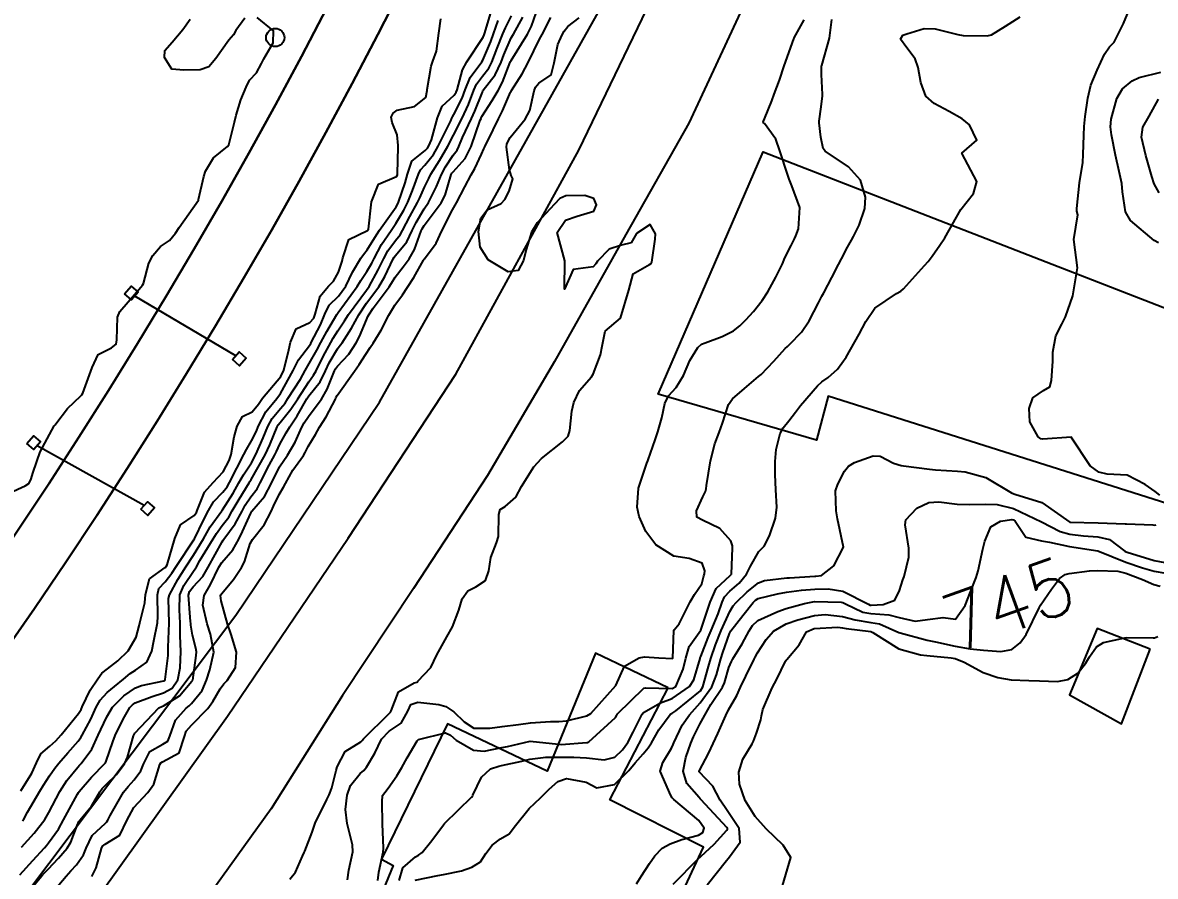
# Model space of a CAD drawing. Header units: metres. Extents: x 318500 to 325275, y 7408834 to 7428799.
# Drawn here: x 323822.7 to 323902.9, y 7420107.8 to 7420168.2 of the extents above; entities that cross this region are included whole.
import ezdxf
from ezdxf.enums import TextEntityAlignment as Align

# ---------------------------------------------------------------- set-up
doc = ezdxf.new("R2010")
doc.units = ezdxf.units.M
doc.header["$MEASUREMENT"] = 0
for name, color, linetype in [('Cotas', 45, 'Continuous'), ('Curvas de Nivel 1m', 11, 'Continuous'), ('Curvas de Nivel 5m', 15, 'Continuous'), ('Divisas', 45, 'Continuous'), ('Edificações', 30, 'Continuous'), ('Linha Férrea', 20, 'Continuous'), ('Postes', 20, 'Continuous'), ('Pórticos', 45, 'Continuous'), ('Vias Primárias', 230, 'Continuous')]:
    doc.layers.add(name, color=color, linetype=linetype)
doc.styles.add('Style-STANDARD', font='STANDARD.shx')

msp = doc.modelspace()

# ---------------------------------------------------------------- linework, layer by layer
at = {"layer": 'Curvas de Nivel 1m', "flags": 128}
for points, elevation in [([(323822.511, 7420107.944), (323823.436, 7420108.967), (323824.249, 7420109.864), (323824.387, 7420110.018), (323824.545, 7420110.209), (323825.237, 7420111.173), (323825.605, 7420111.844), (323826.588, 7420113.661), (323826.655, 7420113.763), (323826.702, 7420113.829), (323827.574, 7420114.852), (323828.537, 7420115.811), (323828.57, 7420115.862), (323828.623, 7420115.995), (323829.089, 7420117.357), (323829.26, 7420117.801), (323829.822, 7420118.953), (323830.3, 7420119.786), (323830.477, 7420119.979), (323830.675, 7420120.107), (323831.872, 7420120.572), (323832.686, 7420120.826), (323833.285, 7420121.157), (323833.687, 7420121.745), (323833.872, 7420122.583), (323833.916, 7420123.742), (323833.864, 7420124.865), (323833.853, 7420125.743), (323833.815, 7420126.694), (323833.848, 7420127.744), (323834.115, 7420128.415), (323834.805, 7420129.424), (323834.936, 7420129.6), (323835.011, 7420129.727), (323835.266, 7420130.174), (323836.196, 7420131.71), (323836.438, 7420132.104), (323836.844, 7420132.651), (323837.297, 7420133.252), (323837.556, 7420133.693), (323838.036, 7420134.525), (323838.742, 7420135.681), (323838.797, 7420135.775), (323838.892, 7420135.928), (323839.874, 7420137.666), (323840.208, 7420138.373), (323840.731, 7420139.653), (323840.804, 7420139.79), (323840.945, 7420139.958), (323841.708, 7420140.889), (323842.183, 7420141.632), (323842.982, 7420142.836), (323843.306, 7420143.298), (323843.481, 7420143.615), (323843.987, 7420144.628), (323844.521, 7420145.605), (323844.703, 7420145.926), (323845.033, 7420146.439), (323845.496, 7420147.14), (323845.789, 7420147.589), (323847.068, 7420149.322), (323847.239, 7420149.567), (323847.892, 7420150.754), (323848.281, 7420151.552), (323848.569, 7420152.087), (323849.119, 7420152.822), (323849.431, 7420153.231), (323849.597, 7420153.535), (323850.134, 7420154.536), (323850.671, 7420155.525), (323850.826, 7420155.852), (323851.166, 7420156.598), (323851.465, 7420157.226), (323851.617, 7420157.513), (323852.214, 7420158.485), (323852.816, 7420159.496), (323853.218, 7420160.27), (323853.823, 7420161.481), (323854.277, 7420162.442), (323854.66, 7420163.469), (323854.842, 7420163.89), (323855.275, 7420164.463), (323855.716, 7420165.023), (323855.928, 7420165.454), (323856.318, 7420166.432), (323856.718, 7420167.446), (323856.889, 7420167.872), (323857.329, 7420168.734)], 734), ([(323822.696, 7420111.76), (323822.787, 7420111.887), (323823.06, 7420112.367), (323823.929, 7420113.87), (323824.179, 7420114.283), (323824.606, 7420114.945), (323824.985, 7420115.484), (323825.281, 7420115.85), (323825.905, 7420116.567), (323826.644, 7420117.411), (323826.821, 7420117.654), (323826.922, 7420117.827), (323827.527, 7420118.956), (323827.919, 7420119.818), (323828.188, 7420120.305), (323828.685, 7420120.834), (323829.214, 7420121.28), (323829.856, 7420121.793), (323830.313, 7420122.179), (323830.71, 7420122.434), (323831.509, 7420122.982), (323831.86, 7420123.769), (323831.998, 7420124.506), (323832.25, 7420125.765), (323832.289, 7420126.232), (323832.248, 7420127.765), (323832.346, 7420128.205), (323832.794, 7420128.685), (323833.27, 7420129.286), (323833.568, 7420129.749), (323834.829, 7420131.648), (323834.877, 7420131.729), (323835.523, 7420133.047), (323835.861, 7420133.715), (323836.232, 7420134.347), (323836.88, 7420135.012), (323837.19, 7420135.392), (323837.351, 7420135.695), (323837.865, 7420136.726), (323838.377, 7420137.685), (323838.559, 7420138.04), (323838.925, 7420138.653), (323839.266, 7420139.344), (323839.392, 7420139.673), (323839.921, 7420140.7), (323840.698, 7420141.654), (323840.973, 7420141.992), (323841.87, 7420143.637), (323842.242, 7420144.391), (323843.017, 7420145.407), (323843.104, 7420145.534), (323843.148, 7420145.619), (323843.797, 7420146.854), (323844.111, 7420147.609), (323844.405, 7420148.258), (323845.063, 7420148.883), (323845.604, 7420149.592), (323846.073, 7420150.598), (323846.66, 7420151.577), (323846.849, 7420151.829), (323847.109, 7420152.164), (323847.647, 7420153.037), (323847.979, 7420153.557), (323849.147, 7420155.211), (323849.275, 7420155.412), (323849.33, 7420155.538), (323849.791, 7420156.913), (323849.95, 7420157.532), (323850.277, 7420158.446), (323851.205, 7420159.191), (323851.369, 7420159.356), (323851.463, 7420159.516), (323851.658, 7420159.957), (323852.076, 7420161.507), (323852.406, 7420162.339), (323853.254, 7420163.115), (323853.413, 7420163.332), (323853.465, 7420163.487), (323853.864, 7420164.898), (323854.162, 7420165.477), (323855.308, 7420167.215), (323855.389, 7420167.38), (323855.417, 7420167.459), (323855.855, 7420168.932)], 732), ([(323824.494, 7420106.306), (323825.799, 7420107.841), (323826.133, 7420108.219), (323826.522, 7420108.658), (323827.011, 7420109.347), (323827.202, 7420109.823), (323827.64, 7420110.733), (323828.567, 7420111.599), (323828.68, 7420111.697), (323828.746, 7420111.807), (323828.917, 7420112.148), (323829.86, 7420113.791), (323830.18, 7420114.202), (323830.603, 7420114.664), (323831.085, 7420115.301), (323831.271, 7420115.77), (323831.722, 7420116.675), (323832.642, 7420117.196), (323832.992, 7420117.399), (323833.131, 7420117.745), (323833.525, 7420118.878), (323834.293, 7420119.734), (323834.507, 7420119.898), (323834.675, 7420120.058), (323835.42, 7420120.988), (323835.735, 7420121.714), (323835.964, 7420122.459), (323836.242, 7420123.707), (323836.003, 7420124.972), (323835.768, 7420125.715), (323835.465, 7420127.024), (323835.565, 7420127.718), (323836.016, 7420128.487), (323836.598, 7420129.703), (323836.814, 7420130.053), (323837.585, 7420130.93), (323838.014, 7420131.688), (323838.281, 7420132.243), (323838.858, 7420133.537), (323838.904, 7420133.634), (323838.944, 7420133.679), (323839.832, 7420134.71), (323840.33, 7420135.658), (323840.902, 7420136.805), (323841.454, 7420137.642), (323842.002, 7420138.556), (323842.487, 7420139.627), (323842.644, 7420139.925), (323842.951, 7420140.384), (323843.483, 7420141.094), (323843.86, 7420141.611), (323844.28, 7420142.304), (323844.796, 7420143.602), (323844.856, 7420143.738), (323844.995, 7420143.928), (323845.816, 7420144.78), (323846.335, 7420145.58), (323846.561, 7420146.043), (323847.045, 7420147.208), (323847.16, 7420147.457), (323847.223, 7420147.567), (323847.529, 7420148.037), (323848.661, 7420149.546), (323848.818, 7420149.8), (323849.08, 7420150.238), (323849.653, 7420150.973), (323850.076, 7420151.53), (323850.455, 7420152.182), (323850.93, 7420153.522), (323850.989, 7420153.663), (323851.134, 7420153.881), (323852.345, 7420155.502), (323852.619, 7420156.037), (323853.05, 7420157.492), (323853.091, 7420157.581), (323853.183, 7420157.696), (323854.043, 7420158.632), (323854.465, 7420159.471), (323855.111, 7420161.344), (323855.164, 7420161.461), (323855.183, 7420161.508), (323855.232, 7420161.601), (323855.962, 7420162.74), (323856.388, 7420163.449), (323856.69, 7420164.025), (323857.234, 7420165.441), (323857.248, 7420165.483), (323857.291, 7420165.567), (323858.447, 7420167.423), (323858.738, 7420168), (323859.226, 7420169.412)], 736), ([(323849.369, 7420107.531), (323849.625, 7420108.427), (323850.536, 7420109.226), (323850.731, 7420109.324), (323851, 7420109.513), (323851.684, 7420110.373), (323852.498, 7420111.491), (323852.571, 7420111.573), (323854.525, 7420113.461), (323854.555, 7420113.496), (323854.592, 7420113.583), (323855.204, 7420114.862), (323855.828, 7420115.448), (323856.425, 7420115.64), (323856.624, 7420115.681), (323858.055, 7420115.992), (323858.631, 7420116.12), (323859.756, 7420116.27), (323860.633, 7420116.27), (323861.738, 7420116.265), (323862.633, 7420116.224), (323863.884, 7420116.088), (323864.634, 7420116.275), (323865.177, 7420116.787), (323865.557, 7420117.316), (323865.932, 7420118.04), (323866.573, 7420119.302), (323866.681, 7420119.429), (323867.872, 7420120.105), (323868.691, 7420120.424), (323869.92, 7420121.262), (323870.225, 7420121.739), (323870.674, 7420123.251), (323870.69, 7420123.291), (323870.732, 7420123.387), (323871.257, 7420124.738), (323871.457, 7420125.24), (323871.949, 7420126.409), (323872.237, 7420127.228), (323872.404, 7420127.607), (323872.792, 7420128.011), (323873.443, 7420128.571), (323873.963, 7420129.208), (323874.242, 7420129.782), (323874.834, 7420130.825), (323875.027, 7420131.007), (323875.223, 7420131.194), (323875.593, 7420131.935), (323876.022, 7420133.183), (323876.106, 7420133.947), (323876.03, 7420135.183), (323875.99, 7420136.272), (323875.997, 7420137.184), (323876.064, 7420138.042), (323876.35, 7420139.179), (323876.553, 7420139.569), (323876.953, 7420140.067), (323877.443, 7420140.682), (323877.787, 7420141.158), (323878.984, 7420142.548), (323879.3, 7420142.823), (323879.735, 7420143.133), (323880.412, 7420143.719), (323881.014, 7420144.568), (323881.323, 7420145.115), (323881.937, 7420146.206), (323882.405, 7420147.1), (323883.059, 7420148.033), (323884.574, 7420149.067), (323884.889, 7420149.247), (323885.075, 7420149.408), (323886.577, 7420151.048), (323886.817, 7420151.331), (323887.11, 7420151.717), (323887.655, 7420152.499), (323888, 7420153.027), (323889.15, 7420155.01), (323890.029, 7420156.144), (323890.267, 7420156.999), (323889.21, 7420159.01), (323890.28, 7420159.938), (323889.742, 7420161.005), (323889.237, 7420161.444), (323888.316, 7420161.952), (323887.252, 7420162.513), (323886.666, 7420163.049), (323886.311, 7420164.018), (323886.108, 7420165.058), (323885.907, 7420165.672), (323885.304, 7420166.456), (323884.867, 7420167.074), (323885.037, 7420167.35), (323885.316, 7420167.462), (323886.548, 7420167.825), (323887.322, 7420167.816), (323888.92, 7420167.412), (323889.315, 7420167.343), (323890.999, 7420167.309), (323891.316, 7420167.384), (323892.297, 7420168.004), (323893.335, 7420168.642)], 741), ([(323903.221, 7420134.817), (323902.894, 7420135.057), (323902.18, 7420135.552), (323900.911, 7420136.225), (323899.495, 7420136.288), (323898.913, 7420136.441), (323898.289, 7420136.886), (323896.94, 7420138.9), (323894.938, 7420138.773), (323894.81, 7420138.803), (323894.617, 7420138.935), (323894.016, 7420140.004), (323893.968, 7420140.945), (323894.232, 7420141.691), (323894.989, 7420142.22), (323895.443, 7420142.473), (323895.551, 7420142.924), (323895.647, 7420144.29), (323895.661, 7420144.924), (323895.876, 7420146.083), (323896.292, 7420146.918), (323896.54, 7420147.433), (323897.08, 7420148.91), (323897.402, 7420150.905), (323897.13, 7420152.91), (323897.415, 7420154.647), (323897.361, 7420154.907), (323897.343, 7420155.088), (323897.549, 7420156.904), (323897.767, 7420158.336), (323897.804, 7420158.901), (323897.854, 7420160.277), (323897.881, 7420160.9), (323897.951, 7420161.604), (323898.129, 7420162.897), (323898.349, 7420163.818), (323898.794, 7420164.887), (323899.307, 7420166.001), (323899.67, 7420166.52), (323899.997, 7420166.87), (323900.659, 7420168.186), (323900.942, 7420168.856)], 742), ([(323822.59, 7420113.89), (323823.356, 7420115.132), (323823.694, 7420115.874), (323823.989, 7420116.51), (323824.638, 7420117.058), (323825.069, 7420117.428), (323825.427, 7420117.848), (323826.665, 7420119.369), (323826.846, 7420119.651), (323826.923, 7420119.827), (323827.5, 7420121.009), (323828.036, 7420121.817), (323828.316, 7420122.204), (323828.711, 7420122.52), (323829.44, 7420123.078), (323830.178, 7420123.788), (323830.74, 7420124.762), (323830.957, 7420125.569), (323831.01, 7420125.777), (323831.365, 7420127.181), (323831.403, 7420127.774), (323831.681, 7420128.887), (323832.809, 7420129.693), (323832.845, 7420129.724), (323832.863, 7420129.759), (323832.938, 7420129.885), (323833.475, 7420131.75), (323833.876, 7420132.713), (323834.855, 7420133.38), (323835.013, 7420133.572), (323835.075, 7420133.727), (323835.579, 7420135.021), (323836.208, 7420135.71), (323836.898, 7420136.45), (323837.343, 7420137.258), (323837.475, 7420137.694), (323837.675, 7420138.947), (323837.891, 7420139.69), (323838.268, 7420140.369), (323838.955, 7420140.703), (323839.398, 7420141.239), (323839.697, 7420141.669), (323840.986, 7420143.201), (323841.193, 7420143.647), (323841.552, 7420145.101), (323841.685, 7420145.64), (323842.087, 7420146.582), (323843.041, 7420147.026), (323843.327, 7420147.336), (323843.415, 7420147.616), (323843.78, 7420148.895), (323844.354, 7420149.607), (323844.726, 7420149.953), (323845.085, 7420150.58), (323845.339, 7420151.354), (323845.379, 7420151.596), (323845.804, 7420152.905), (323847.129, 7420153.528), (323847.149, 7420153.55), (323847.163, 7420153.569), (323847.201, 7420153.64), (323847.419, 7420155.566), (323847.909, 7420156.819), (323849.177, 7420157.361), (323849.245, 7420157.473), (323849.256, 7420157.539), (323849.301, 7420159.447), (323849.304, 7420159.539), (323849.218, 7420160.303), (323848.862, 7420161.181), (323848.807, 7420161.546), (323848.934, 7420161.845), (323849.238, 7420162.055), (323850.465, 7420162.305), (323851.252, 7420162.954), (323851.343, 7420163.434), (323851.359, 7420163.519), (323851.625, 7420165.174), (323851.755, 7420165.513), (323852.021, 7420166.233), (323852.169, 7420167.507), (323852.325, 7420168.505)], 731), ([(323822.635, 7420109.889), (323823.53, 7420110.901), (323824.279, 7420111.864), (323824.575, 7420112.356), (323825.338, 7420113.849), (323825.836, 7420114.607), (323826.616, 7420115.559), (323826.745, 7420115.702), (323826.86, 7420115.828), (323827.61, 7420116.846), (323828.058, 7420117.816), (323828.234, 7420118.234), (323828.663, 7420119.123), (323829.083, 7420119.804), (323829.87, 7420120.604), (323830.691, 7420121.171), (323831.127, 7420121.34), (323832.699, 7420121.665), (323832.764, 7420121.695), (323832.798, 7420121.759), (323833.008, 7420123.473), (323833.018, 7420123.756), (323833.024, 7420124.047), (323833.092, 7420125.755), (323833.046, 7420127.486), (323833.097, 7420127.755), (323833.694, 7420128.849), (323834.274, 7420129.738), (323834.818, 7420130.569), (323835.504, 7420131.72), (323835.998, 7420132.557), (323836.803, 7420133.701), (323836.83, 7420133.731), (323836.861, 7420133.781), (323837.612, 7420134.959), (323838.024, 7420135.689), (323838.338, 7420136.243), (323838.904, 7420137.1), (323839.232, 7420137.675), (323839.739, 7420138.857), (323840.06, 7420139.663), (323840.369, 7420140.238), (323840.959, 7420140.936), (323841.287, 7420141.324), (323841.497, 7420141.642), (323842.379, 7420143.024), (323842.72, 7420143.624), (323842.813, 7420143.802), (323842.997, 7420144.117), (323843.548, 7420145.079), (323843.83, 7420145.612), (323844.255, 7420146.385), (323844.961, 7420147.601), (323844.996, 7420147.655), (323845.051, 7420147.724), (323846.398, 7420149.58), (323846.657, 7420149.996), (323847.086, 7420150.637), (323847.441, 7420151.218), (323847.609, 7420151.562), (323848.126, 7420152.544), (323848.807, 7420153.545), (323849.135, 7420154.021), (323849.704, 7420154.975), (323849.978, 7420155.532), (323850.318, 7420156.373), (323850.745, 7420157.524), (323850.887, 7420157.82), (323851.19, 7420158.163), (323851.79, 7420158.923), (323852.132, 7420159.506), (323853.029, 7420161.294), (323853.097, 7420161.492), (323853.137, 7420161.586), (323853.234, 7420161.742), (323853.839, 7420162.894), (323854.05, 7420163.478), (323854.393, 7420164.353), (323855.213, 7420165.461), (323855.291, 7420165.581), (323855.853, 7420166.906), (323856.053, 7420167.453), (323856.389, 7420168.385)], 733), ([(323827.603, 7420107.819), (323827.904, 7420108.431), (323828.297, 7420109.812), (323828.373, 7420109.981), (323828.544, 7420110.108), (323829.595, 7420110.754), (323830.086, 7420111.787), (323830.579, 7420112.705), (323831.582, 7420113.765), (323831.993, 7420114.365), (323832.434, 7420115.753), (323832.496, 7420115.878), (323832.623, 7420115.946), (323833.788, 7420116.583), (323834.173, 7420117.735), (323834.289, 7420118.098), (323834.658, 7420118.538), (323835.83, 7420119.713), (323836.184, 7420120.2), (323836.691, 7420121.096), (323836.945, 7420121.449), (323837.185, 7420121.695), (323837.786, 7420122.617), (323837.857, 7420123.689), (323837.476, 7420124.959), (323837.225, 7420125.695), (323836.775, 7420127.342), (323836.72, 7420127.701), (323836.736, 7420127.746), (323836.782, 7420127.823), (323837.648, 7420128.841), (323838.212, 7420129.686), (323838.41, 7420130.088), (323838.827, 7420131.388), (323838.974, 7420131.678), (323839.805, 7420132.707), (323840.306, 7420133.658), (323840.48, 7420134.041), (323840.878, 7420134.863), (323841.168, 7420135.363), (323841.316, 7420135.644), (323841.841, 7420136.578), (323842.597, 7420137.625), (323842.711, 7420137.825), (323842.92, 7420138.254), (323843.443, 7420139.104), (323843.737, 7420139.612), (323844.202, 7420140.357), (323844.851, 7420141.601), (323844.888, 7420141.684), (323844.973, 7420141.851), (323846.204, 7420143.582), (323846.532, 7420144.042), (323847.008, 7420144.78), (323847.327, 7420145.254), (323847.537, 7420145.562), (323848.098, 7420146.49), (323848.631, 7420147.546), (323849.057, 7420148.259), (323849.609, 7420148.99), (323849.967, 7420149.531), (323850.405, 7420150.202), (323851.099, 7420151.43), (323851.133, 7420151.486), (323851.168, 7420151.519), (323851.985, 7420152.639), (323852.384, 7420153.501), (323853.145, 7420155), (323853.439, 7420155.486), (323854.029, 7420156.615), (323854.475, 7420157.471), (323854.727, 7420157.927), (323855.202, 7420158.947), (323855.364, 7420159.302), (323855.442, 7420159.458), (323856.026, 7420160.648), (323856.408, 7420161.448), (323856.675, 7420162.009), (323857.258, 7420163.323), (323857.298, 7420163.401), (323857.32, 7420163.439), (323858.08, 7420164.626), (323858.511, 7420165.422), (323859.307, 7420167.065), (323859.484, 7420167.407), (323860.116, 7420168.61)], 737), ([(323841.636, 7420107.633), (323842.022, 7420108.123), (323842.535, 7420109.255), (323842.645, 7420109.512), (323842.693, 7420109.618), (323843.198, 7420110.973), (323843.415, 7420111.607), (323844.247, 7420113.264), (323844.413, 7420113.602), (323844.47, 7420113.723), (323844.598, 7420114.109), (323844.898, 7420115.314), (323844.975, 7420115.595), (323845.552, 7420116.671), (323846.647, 7420117.344), (323846.761, 7420117.455), (323846.848, 7420117.567), (323848.668, 7420119.351), (323848.767, 7420119.442), (323848.812, 7420119.539), (323849.323, 7420120.901), (323850.437, 7420121.523), (323850.64, 7420121.581), (323850.702, 7420121.635), (323851.6, 7420122.624), (323852.027, 7420123.501), (323852.743, 7420124.79), (323853.152, 7420125.484), (323853.584, 7420126.661), (323853.834, 7420127.474), (323854.227, 7420128.029), (323854.793, 7420128.327), (323855.474, 7420128.78), (323855.716, 7420129.451), (323855.864, 7420130.405), (323856.271, 7420131.446), (323856.395, 7420131.886), (323856.435, 7420133.444), (323856.52, 7420133.789), (323856.868, 7420133.995), (323857.637, 7420134.67), (323858.039, 7420135.423), (323858.904, 7420136.822), (323859.451, 7420137.402), (323860.928, 7420138.589), (323861.338, 7420138.972), (323861.457, 7420139.375), (323861.584, 7420140.75), (323861.736, 7420141.372), (323862.137, 7420142.21), (323862.988, 7420143.178), (323863.094, 7420143.358), (323863.616, 7420144.746), (323863.736, 7420145.349), (323863.967, 7420146.415), (323865.05, 7420147.33), (323865.627, 7420149.322), (323865.93, 7420150.475), (323867.097, 7420151.128), (323867.207, 7420151.19), (323867.255, 7420151.298), (323867.499, 7420152.922), (323867.51, 7420153.296), (323867.137, 7420153.969), (323866.177, 7420153.314), (323865.787, 7420152.652), (323865.118, 7420152.499), (323864.25, 7420152.206), (323863.411, 7420151.355), (323863.285, 7420151.169), (323863.094, 7420150.966), (323861.692, 7420150.773), (323861.07, 7420149.38), (323861.1, 7420151.38), (323860.556, 7420153.389), (323861.139, 7420154.278), (323861.963, 7420154.551), (323863.146, 7420154.913), (323863.35, 7420155.357), (323863.157, 7420155.81), (323862.525, 7420156.001), (323861.159, 7420155.989), (323860.754, 7420155.788), (323860.36, 7420155.392), (323859.137, 7420154.071), (323858.748, 7420153.416), (323858.354, 7420152.179), (323858.162, 7420151.424), (323857.806, 7420150.713), (323857.087, 7420150.606), (323855.67, 7420151.454), (323855.114, 7420152.367), (323854.996, 7420153.462), (323855.14, 7420154.415), (323855.595, 7420155.006), (323856.597, 7420155.446), (323856.861, 7420155.736), (323857.163, 7420156.32), (323857.411, 7420157.202), (323857.298, 7420157.438), (323857.186, 7420157.832), (323856.959, 7420159.443), (323856.996, 7420159.658), (323857.217, 7420160.122), (323858.285, 7420161.424), (323858.63, 7420162.029), (323858.924, 7420163.415), (323859.011, 7420163.666), (323859.268, 7420163.967), (323860.129, 7420164.545), (323860.354, 7420165.394), (323860.6, 7420166.687), (323860.911, 7420167.386), (323861.048, 7420167.65), (323861.319, 7420167.981), (323862.123, 7420168.577)], 738), ([(323845.713, 7420107.578), (323845.817, 7420108.28), (323846.093, 7420109.574), (323846.062, 7420110.06), (323845.677, 7420111.579), (323845.566, 7420112.566), (323845.68, 7420113.584), (323845.918, 7420114.262), (323846.613, 7420115.103), (323846.86, 7420115.323), (323847.061, 7420115.563), (323847.645, 7420116.545), (323848.11, 7420117.548), (323848.656, 7420118.103), (323849.52, 7420118.673), (323849.977, 7420119.527), (323850.196, 7420120.006), (323850.68, 7420120.162), (323852.178, 7420119.997), (323852.676, 7420119.865), (323853.238, 7420119.481), (323853.968, 7420118.775), (323854.659, 7420118.33), (323855.779, 7420118.329), (323856.66, 7420118.45), (323857.813, 7420118.574), (323858.663, 7420118.69), (323860.073, 7420118.797), (323860.664, 7420118.791), (323861.207, 7420118.832), (323862.668, 7420119.182), (323862.932, 7420119.356), (323864.7, 7420121.33), (323865.327, 7420122.715), (323866.355, 7420123.306), (323866.731, 7420123.367), (323867.748, 7420123.29), (323868.729, 7420123.24), (323868.745, 7420123.265), (323868.745, 7420123.28), (323868.817, 7420125.221), (323868.835, 7420125.279), (323869.192, 7420125.701), (323869.967, 7420127.262), (323870.273, 7420127.773), (323870.799, 7420128.526), (323870.948, 7420129.108), (323870.992, 7420129.247), (323871.024, 7420129.457), (323870.818, 7420130.003), (323869.892, 7420130.335), (323868.822, 7420130.48), (323867.538, 7420131.293), (323866.844, 7420132.237), (323866.366, 7420133.307), (323866.222, 7420133.957), (323866.31, 7420135.309), (323866.908, 7420137.069), (323866.981, 7420137.227), (323867.006, 7420137.299), (323867.497, 7420138.729), (323867.695, 7420139.292), (323867.958, 7420140.287), (323868.169, 7420141.288), (323868.433, 7420141.828), (323868.982, 7420142.431), (323869.494, 7420143.272), (323869.939, 7420144.333), (323870.518, 7420145.258), (323870.782, 7420145.495), (323871.025, 7420145.597), (323872.236, 7420146.028), (323873.038, 7420146.438), (323873.479, 7420146.78), (323873.911, 7420147.211), (323874.452, 7420147.81), (323875.064, 7420148.584), (323875.468, 7420149.194), (323876.046, 7420150.225), (323876.503, 7420151.179), (323876.685, 7420151.598), (323877.12, 7420152.481), (323877.353, 7420152.94), (323877.454, 7420153.165), (323877.635, 7420153.662), (323877.743, 7420155.161), (323877.173, 7420156.699), (323876.994, 7420157.173), (323876.898, 7420157.461), (323876.329, 7420159.183), (323876.035, 7420160.005), (323875.229, 7420161.098), (323875.176, 7420161.147), (323875.149, 7420161.201), (323875.158, 7420161.274), (323875.234, 7420161.441), (323875.746, 7420162.7), (323875.932, 7420163.19), (323876.292, 7420164.167), (323876.634, 7420165.18), (323877.309, 7420167.098), (323877.33, 7420167.149), (323877.341, 7420167.17), (323878.04, 7420168.453)], 739), ([(323903.127, 7420152.66), (323902.82, 7420152.833), (323901.151, 7420154.246), (323900.804, 7420154.855), (323900.594, 7420156.278), (323900.528, 7420156.86), (323900.339, 7420157.717), (323900.082, 7420158.867), (323899.806, 7420160.297), (323899.739, 7420160.873), (323899.777, 7420161.404), (323900.174, 7420162.866), (323900.581, 7420163.55), (323901.279, 7420164.127), (323901.772, 7420164.355), (323903.289, 7420164.745)], 743), ([(323903.174, 7420156.201), (323902.832, 7420156.833), (323902.662, 7420157.361), (323902.247, 7420158.84), (323901.937, 7420160.136), (323902.021, 7420160.842), (323902.465, 7420161.62), (323903.138, 7420162.831)], 744), ([(323850.511, 7420107.577), (323852.109, 7420107.903), (323852.517, 7420107.978), (323853.775, 7420108.217), (323854.525, 7420108.476), (323855.125, 7420108.863), (323855.509, 7420109.45), (323855.943, 7420110.052), (323856.556, 7420110.497), (323857.153, 7420110.84), (323857.612, 7420111.424), (323858.582, 7420112.641), (323859.386, 7420113.398), (323859.988, 7420114.001), (323860.607, 7420114.539), (323861.226, 7420114.761), (323862.611, 7420114.494), (323863.367, 7420114.108), (323864.61, 7420114.342), (323865.626, 7420115.315), (323866.073, 7420115.864), (323866.638, 7420116.511), (323867.003, 7420116.938), (323867.227, 7420117.294), (323867.75, 7420118.203), (323868.563, 7420119.281), (323868.635, 7420119.326), (323868.681, 7420119.354), (323868.95, 7420119.544), (323870.697, 7420120.97), (323870.881, 7420121.247), (323871.274, 7420122.69), (323871.433, 7420123.239), (323871.772, 7420124.207), (323872.157, 7420125.229), (323872.773, 7420126.57), (323873.022, 7420126.973), (323873.239, 7420127.215), (323874.021, 7420127.978), (323874.801, 7420128.596), (323875.235, 7420128.763), (323876.807, 7420128.951), (323877.006, 7420128.968), (323878.809, 7420129.068), (323878.877, 7420129.071), (323879.281, 7420129.135), (323880.14, 7420129.807), (323880.84, 7420131.12), (323880.414, 7420133.124), (323880.304, 7420133.69), (323880.272, 7420135.126), (323880.424, 7420135.596), (323880.911, 7420136.51), (323881.18, 7420136.852), (323881.608, 7420137.11), (323882.925, 7420137.592), (323883.421, 7420137.579), (323884.376, 7420137.068), (323884.918, 7420136.91), (323885.088, 7420136.887), (323886.914, 7420136.652), (323887.356, 7420136.59), (323888.912, 7420136.495), (323889.457, 7420136.456), (323890.906, 7420136.057), (323892.717, 7420134.962), (323892.889, 7420134.899), (323892.964, 7420134.884), (323894.88, 7420134.294), (323896.86, 7420132.9), (323898.86, 7420132.84), (323900.786, 7420132.778), (323900.859, 7420132.774), (323902.745, 7420132.707), (323902.859, 7420132.692), (323902.971, 7420132.706)], 742), ([(323866.175, 7420107.305), (323866.526, 7420107.871), (323867.086, 7420108.743), (323867.476, 7420109.291), (323868, 7420109.833), (323868.553, 7420110.133), (323869.387, 7420110.438), (323870.563, 7420110.755), (323870.873, 7420110.938), (323870.961, 7420111.244), (323870.578, 7420111.785), (323868.806, 7420113.277), (323868.711, 7420113.388), (323868.603, 7420113.567), (323867.853, 7420115.288), (323868.027, 7420115.888), (323868.644, 7420116.896), (323868.763, 7420117.163), (323868.815, 7420117.278), (323869.416, 7420118.522), (323869.918, 7420119.261), (323870.689, 7420120.105), (323871.501, 7420121.238), (323871.841, 7420122.106), (323872.151, 7420123.229), (323872.293, 7420123.671), (323872.757, 7420125.02), (323872.819, 7420125.159), (323872.857, 7420125.219), (323873.699, 7420126.282), (323874.425, 7420127.204), (323874.598, 7420127.387), (323874.785, 7420127.503), (323876.147, 7420127.822), (323876.791, 7420127.933), (323877.855, 7420128.094), (323878.795, 7420128.158), (323879.746, 7420128.18), (323880.793, 7420128.01), (323882.592, 7420127.093), (323882.719, 7420127.031), (323882.779, 7420127.019), (323883.648, 7420127.077), (323884.465, 7420127.385), (323884.795, 7420128.071), (323885.04, 7420128.824), (323885.118, 7420129.057), (323885.468, 7420130.417), (323885.45, 7420131.054), (323885.206, 7420132.707), (323885.253, 7420133.056), (323886.025, 7420133.896), (323886.879, 7420134.299), (323887.579, 7420134.33), (323888.878, 7420134.18), (323889.718, 7420134.156), (323890.878, 7420134.177), (323891.711, 7420134.138), (323892.873, 7420133.856), (323894.86, 7420132.93), (323896.175, 7420132.232), (323896.851, 7420132.037), (323897.821, 7420131.92), (323898.85, 7420131.86), (323899.657, 7420131.677), (323900.75, 7420130.851), (323900.839, 7420130.798), (323900.914, 7420130.774), (323902.83, 7420130.181), (323903.59, 7420130.051)], 743), ([(323868.779, 7420107.276), (323870.538, 7420109.079), (323870.728, 7420109.247), (323871.68, 7420110.106), (323872.568, 7420111.111), (323872.615, 7420111.174), (323872.611, 7420111.22), (323872.571, 7420111.282), (323870.747, 7420113.248), (323870.682, 7420113.33), (323870.602, 7420113.422), (323869.743, 7420114.395), (323869.472, 7420115.267), (323869.661, 7420116.238), (323870.022, 7420117.259), (323870.206, 7420117.707), (323870.67, 7420118.613), (323870.899, 7420119.025), (323871.013, 7420119.245), (323871.436, 7420119.988), (323872.264, 7420121.227), (323872.4, 7420121.529), (323872.721, 7420122.608), (323872.9, 7420123.046), (323873.006, 7420123.217), (323873.659, 7420124.298), (323874.144, 7420125.206), (323874.386, 7420125.581), (323874.767, 7420125.934), (323876.173, 7420126.578), (323876.776, 7420126.796), (323878.063, 7420127.151), (323878.656, 7420127.268), (323878.782, 7420127.28), (323880.667, 7420127.236), (323880.781, 7420127.215), (323880.984, 7420127.117), (323882.203, 7420126.527), (323882.773, 7420126.425), (323884.038, 7420126.336), (323884.771, 7420126.161), (323885.914, 7420125.903), (323886.77, 7420126.006), (323887.898, 7420126.15), (323888.77, 7420126.024), (323889.452, 7420127), (323889.82, 7420127.969), (323890.219, 7420128.989), (323890.356, 7420129.447), (323890.691, 7420130.982), (323890.846, 7420131.56), (323891.265, 7420132.566), (323891.95, 7420132.969), (323892.745, 7420133.078), (323892.861, 7420133.055), (323892.984, 7420132.958), (323893.75, 7420131.847), (323894.847, 7420131.583), (323895.412, 7420131.487), (323896.843, 7420131.175), (323898.84, 7420130.88), (323900.828, 7420130.068), (323901.997, 7420129.658), (323902.819, 7420129.433), (323904.478, 7420129.14)], 744), ([(323876.52, 7420107.17), (323877.103, 7420109.162), (323876.553, 7420110.047), (323875.355, 7420111.188), (323874.583, 7420112.076), (323873.865, 7420113.207), (323873.457, 7420114.366), (323873.426, 7420115.212), (323873.711, 7420116.132), (323874.372, 7420117.203), (323874.464, 7420117.391), (323874.662, 7420117.978), (323874.968, 7420118.904), (323875.034, 7420119.195), (323875.13, 7420119.639), (323875.772, 7420121.184), (323876.101, 7420121.787), (323876.728, 7420123.05), (323876.768, 7420123.131), (323876.813, 7420123.169), (323877.68, 7420124.222), (323878.217, 7420125.148), (323878.762, 7420125.365), (323880.419, 7420125.467), (323880.763, 7420125.427), (323881.023, 7420125.376), (323882.761, 7420125.151), (323882.813, 7420125.141), (323882.913, 7420125.088), (323884.743, 7420123.926), (323886.276, 7420123.506), (323886.736, 7420123.459), (323888.443, 7420123.305), (323888.734, 7420123.25), (323889.37, 7420123), (323890.719, 7420122.254), (323891.769, 7420121.915), (323892.712, 7420121.746), (323893.965, 7420121.688), (323894.711, 7420121.677), (323895.991, 7420121.63), (323896.713, 7420121.774), (323897.412, 7420122.201), (323897.971, 7420122.888), (323898.246, 7420123.377), (323898.748, 7420124.076), (323899.237, 7420124.388), (323900.758, 7420124.716), (323900.881, 7420124.725), (323902.758, 7420124.711), (323902.856, 7420124.721), (323903.098, 7420124.817)], 746)]:
    msp.add_lwpolyline(points, dxfattribs=dict(at, elevation=elevation))
at = {"layer": 'Curvas de Nivel 5m', "flags": 128}
for points, elevation in [([(323821.807, 7420134.975), (323822.884, 7420135.47), (323823.146, 7420135.626), (323823.286, 7420135.884), (323823.455, 7420136.441), (323823.946, 7420137.874), (323824.938, 7420139.705), (323825.007, 7420139.791), (323825.061, 7420139.859), (323825.875, 7420140.933), (323826.831, 7420141.841), (323826.904, 7420141.907), (323826.972, 7420142.014), (323827.633, 7420143.83), (323828.063, 7420144.765), (323829.011, 7420145.232), (323829.322, 7420145.499), (323829.387, 7420145.804), (323829.434, 7420147.414), (323829.588, 7420147.802), (323831.067, 7420149.528), (323831.191, 7420149.657), (323831.257, 7420149.778), (323831.642, 7420151.224), (323831.917, 7420151.772), (323832.475, 7420152.401), (323833.116, 7420152.817), (323833.537, 7420153.341), (323833.79, 7420153.75), (323835.15, 7420155.68), (323835.17, 7420155.73), (323835.545, 7420157.354), (323835.668, 7420157.723), (323836.23, 7420158.679), (323837.207, 7420159.484), (323837.302, 7420159.605), (323837.333, 7420159.699), (323837.713, 7420161.208), (323837.831, 7420161.694), (323838.149, 7420162.789), (323838.542, 7420163.687), (323838.783, 7420164.169), (323839.275, 7420164.699), (323839.615, 7420165.345), (323839.783, 7420165.673), (323840.448, 7420166.809), (323840.476, 7420167.663), (323839.324, 7420168.609)], 730), ([(323822.491, 7420105.982), (323824.078, 7420107.866), (323824.28, 7420108.097), (323824.517, 7420108.351), (323825.247, 7420109.132), (323825.862, 7420109.84), (323826.122, 7420110.26), (323826.564, 7420111.428), (323826.687, 7420111.71), (323826.772, 7420111.828), (323827.593, 7420112.807), (323828.168, 7420113.814), (323828.345, 7420114.061), (323828.598, 7420114.312), (323829.358, 7420115.05), (323829.928, 7420115.79), (323830.141, 7420116.274), (323830.559, 7420117.781), (323830.652, 7420117.965), (323832.36, 7420119.755), (323832.561, 7420119.863), (323832.672, 7420119.907), (323833.809, 7420120.617), (323834.699, 7420121.639), (323834.734, 7420121.695), (323834.748, 7420121.729), (323834.984, 7420123.468), (323835.012, 7420123.726), (323834.976, 7420123.97), (323834.742, 7420124.897), (323834.62, 7420125.603), (323834.612, 7420125.732), (323834.605, 7420125.879), (323834.456, 7420127.735), (323834.529, 7420127.988), (323834.789, 7420128.31), (323835.456, 7420129.064), (323835.847, 7420129.714), (323836.828, 7420131.503), (323836.905, 7420131.623), (323836.966, 7420131.699), (323837.759, 7420132.778), (323838.243, 7420133.686), (323838.457, 7420134.093), (323838.875, 7420134.681), (323839.308, 7420135.25), (323839.538, 7420135.67), (323840.164, 7420136.923), (323840.558, 7420137.655), (323840.674, 7420137.894), (323840.922, 7420138.419), (323841.366, 7420139.211), (323841.632, 7420139.64), (323842.154, 7420140.43), (323842.823, 7420141.622), (323842.972, 7420141.838), (323843.767, 7420142.828), (323844.159, 7420143.608), (323844.423, 7420144.182), (323845.013, 7420145.158), (323845.197, 7420145.418), (323845.338, 7420145.595), (323845.999, 7420146.622), (323846.524, 7420147.578), (323847.058, 7420148.392), (323847.921, 7420149.557), (323848.35, 7420150.282), (323848.953, 7420151.542), (323849.004, 7420151.639), (323849.103, 7420151.759), (323849.908, 7420152.743), (323850.291, 7420153.528), (323850.562, 7420154.1), (323851.145, 7420155.058), (323851.438, 7420155.516), (323852.021, 7420156.653), (323852.371, 7420157.502), (323852.652, 7420158.034), (323853.201, 7420158.858), (323853.468, 7420159.224), (323853.598, 7420159.484), (323853.847, 7420160.111), (323854.494, 7420161.471), (323854.725, 7420161.98), (323855.258, 7420163.333), (323855.3, 7420163.419), (323855.328, 7420163.459), (323856.17, 7420164.558), (323856.588, 7420165.447), (323856.783, 7420165.957), (323857.307, 7420167.168), (323857.454, 7420167.438), (323858.136, 7420168.62)], 735), ([(323838.449, 7420168.563), (323837.8, 7420167.695), (323837.632, 7420167.371), (323837.303, 7420166.994), (323836.378, 7420165.714), (323835.895, 7420165.106), (323835.278, 7420164.898), (323834.134, 7420164.89), (323833.278, 7420164.944), (323832.759, 7420165.765), (323832.779, 7420166.282), (323833.301, 7420166.869), (323834.048, 7420167.749), (323834.565, 7420168.498)], 730), ([(323847.855, 7420107.55), (323847.931, 7420108.136), (323848.238, 7420109.545), (323848.256, 7420109.833), (323848.201, 7420111.546), (323848.159, 7420113.12), (323848.194, 7420113.546), (323848.359, 7420113.778), (323848.598, 7420114.08), (323849.202, 7420114.943), (323849.566, 7420115.531), (323849.938, 7420116.219), (323850.648, 7420117.414), (323850.688, 7420117.481), (323850.75, 7420117.518), (323852.655, 7420117.98), (323853.003, 7420117.834), (323853.395, 7420117.479), (323854.639, 7420116.757), (323855.398, 7420116.693), (323856.643, 7420116.943), (323857.049, 7420117.029), (323858.65, 7420117.397), (323860.647, 7420117.179), (323860.849, 7420117.176), (323862.649, 7420117.313), (323862.693, 7420117.316), (323862.794, 7420117.358), (323864.676, 7420119.073), (323864.775, 7420119.233), (323864.838, 7420119.328), (323866.699, 7420121.156), (323866.812, 7420121.185), (323868.698, 7420121.122), (323868.958, 7420121.276), (323869.48, 7420122.507), (323869.657, 7420123.266), (323869.9, 7420124.106), (323870.721, 7420125.251), (323870.761, 7420125.324), (323871.394, 7420127.241), (323871.818, 7420128.211), (323872.809, 7420129.128), (323872.862, 7420129.167), (323872.891, 7420129.219), (323872.98, 7420131.077), (323872.973, 7420131.219), (323872.843, 7420131.566), (323872.065, 7420132.449), (323870.857, 7420133.03), (323870.443, 7420133.256), (323870.427, 7420133.697), (323870.882, 7420134.688), (323871.061, 7420135.074), (323871.105, 7420135.247), (323871.131, 7420135.485), (323871.422, 7420137.242), (323871.728, 7420138.438), (323872.031, 7420139.234), (323872.274, 7420139.906), (323872.695, 7420141.224), (323872.974, 7420141.634), (323873.829, 7420142.364), (323874.82, 7420143.202), (323874.913, 7420143.279), (323874.992, 7420143.357), (323875.893, 7420144.3), (323876.7, 7420145.175), (323876.857, 7420145.338), (323877.025, 7420145.5), (323877.859, 7420146.336), (323878.403, 7420147.15), (323879.063, 7420148.427), (323879.305, 7420148.9), (323879.429, 7420149.136), (323880.001, 7420150.216), (323880.475, 7420151.126), (323880.69, 7420151.541), (323881.118, 7420152.346), (323881.39, 7420152.852), (323881.529, 7420153.114), (323881.943, 7420153.913), (323882.339, 7420155.102), (323882.378, 7420155.886), (323882.041, 7420157.107), (323881.194, 7420158.033), (323879.538, 7420159.145), (323879.394, 7420159.33), (323879.22, 7420160.138), (323879.097, 7420161.151), (323879.103, 7420161.28), (323879.247, 7420162.297), (323879.347, 7420163.061), (323879.347, 7420163.149), (323879.281, 7420164.567), (323879.266, 7420165.15), (323879.27, 7420165.17), (323879.291, 7420165.22), (323879.848, 7420167.142), (323880.011, 7420168.459)], 740), ([(323871.17, 7420107.24), (323872.537, 7420108.96), (323872.656, 7420109.102), (323872.756, 7420109.218), (323873.504, 7420110.262), (323873.452, 7420111.211), (323872.589, 7420112.504), (323872.104, 7420113.227), (323871.589, 7420114.214), (323870.62, 7420115.232), (323870.621, 7420115.286), (323871.297, 7420116.583), (323871.595, 7420117.236), (323871.94, 7420117.952), (323872.489, 7420119.223), (323872.684, 7420119.613), (323873.283, 7420120.625), (323873.547, 7420121.212), (323873.914, 7420122.006), (323874.507, 7420123.202), (323874.579, 7420123.355), (323874.737, 7420123.64), (323875.35, 7420124.592), (323875.882, 7420125.183), (323876.765, 7420125.701), (323877.605, 7420125.994), (323878.772, 7420126.295), (323879.533, 7420126.372), (323880.771, 7420126.216), (323881.645, 7420125.983), (323882.767, 7420125.803), (323883.382, 7420125.696), (323884.76, 7420125.092), (323884.835, 7420125.059), (323886.753, 7420124.558), (323887.349, 7420124.433), (323888.747, 7420124.123), (323889.803, 7420123.935), (323890.743, 7420123.848), (323891.975, 7420123.734), (323892.744, 7420123.894), (323893.339, 7420124.363), (323893.767, 7420124.945), (323894.686, 7420126.838), (323894.725, 7420126.931), (323894.746, 7420126.966), (323894.781, 7420127.028), (323895.564, 7420128.153), (323896.136, 7420128.91), (323896.517, 7420129.202), (323896.815, 7420129.262), (323898.249, 7420129.456), (323898.819, 7420129.486), (323900.254, 7420129.423), (323900.817, 7420129.284), (323901.992, 7420128.832), (323902.805, 7420128.495), (323903.246, 7420128.373)], 745)]:
    msp.add_lwpolyline(points, dxfattribs=dict(at, elevation=elevation))
at = {"layer": 'Divisas'}
msp.add_lwpolyline([(323789.794, 7420061.582), (323806.019, 7420080.314), (323804.338, 7420081.771), (323812.805, 7420093.176), (323837.808, 7420126.322), (323847.987, 7420141.396), (323864.1, 7420170.125), (323871.696, 7420187.216), (323876.685, 7420198.54), (323880.455, 7420208.242), (323888.862, 7420233.683), (323895.696, 7420254.362), (323896.949, 7420268.507)], dxfattribs=at)
at = {"layer": 'Edificações'}
for points in [[(323906.636, 7420133.304), (323879.739, 7420141.81), (323878.928, 7420138.705), (323867.709, 7420141.945), (323875.143, 7420159.093), (323910.961, 7420145.186), (323906.636, 7420133.304)], [(323902.555, 7420123.918), (323898.803, 7420125.366), (323896.842, 7420120.681), (323900.509, 7420118.636), (323902.555, 7420123.918)], [(323868.415, 7420121.186), (323863.262, 7420123.624), (323859.845, 7420115.279), (323852.793, 7420118.639), (323848.128, 7420109.048), (323848.942, 7420108.614), (323848.237, 7420106.88), (323850.352, 7420105.58), (323849.81, 7420104.496), (323855.722, 7420102.003), (323857.024, 7420104.388), (323861.418, 7420102.437), (323860.225, 7420099.769), (323865.215, 7420097.655), (323870.911, 7420109.902), (323864.293, 7420113.261), (323868.415, 7420121.186)]]:
    msp.add_lwpolyline(points, close=True, dxfattribs=at)
at = {"layer": 'Linha Férrea'}
for points in [[(323843.705, 7420529.863, -0.339852), (323771.4, 7420065.587), (323704.487, 7420002.468, 0.137972), (323573.117, 7419776.141), (323569.018, 7419760.257, 0.009911), (323565.266, 7419744.042), (323557.569, 7419705.285), (323544.41, 7419647.347), (323509.546, 7419502.298), (323475.425, 7419363.32), (323454.167, 7419264.774, -0.048865), (323374.489, 7419022.071), (323336.216, 7418936.841), (323318.171, 7418898.232), (323303.703, 7418864.835, 0.016709)], [(323303.703, 7418864.835), (323318.171, 7418898.232), (323336.216, 7418936.841), (323374.489, 7419022.071, 0.048865), (323454.167, 7419264.774), (323475.425, 7419363.32), (323509.546, 7419502.298), (323544.41, 7419647.347), (323557.569, 7419705.285), (323565.266, 7419744.042, -0.009911), (323569.018, 7419760.257), (323573.117, 7419776.141, -0.137972), (323704.487, 7420002.468), (323771.4, 7420065.587, 0.339852), (323843.705, 7420529.863, 0.104587)], [(323840.146, 7420527.887, -0.339824), (323768.602, 7420068.543), (323704.141, 7420007.763, 0.140169), (323569.283, 7419777.13), (323565.155, 7419761.392, -0.000234), (323561.228, 7419744.645), (323553.453, 7419705.875), (323540.362, 7419648.042), (323505.529, 7419503.284), (323471.394, 7419364.249), (323450.124, 7419265.645, -0.047372), (323375.492, 7419034.63), (323347.077, 7418970.203), (323316.211, 7418903.384), (323295.96, 7418857.357)], [(323295.96, 7418857.357), (323316.211, 7418903.384), (323347.077, 7418970.203), (323375.492, 7419034.63, 0.047372), (323450.124, 7419265.645), (323471.394, 7419364.249), (323505.529, 7419503.284), (323540.362, 7419648.042), (323553.453, 7419705.875), (323561.228, 7419744.645, 0.000234), (323565.155, 7419761.392), (323569.283, 7419777.13, -0.140169), (323704.141, 7420007.763), (323768.602, 7420068.543, 0.339824), (323840.146, 7420527.887, 0.098634)]]:
    msp.add_lwpolyline(points, format="xyb", dxfattribs=at)
at = {"layer": 'Postes'}
msp.add_circle((323840.594, 7420167.188), 0.645, dxfattribs=at)
at = {"layer": 'Pórticos'}
for points in [[(323829.915, 7420149.061), (323830.388, 7420149.6), (323830.885, 7420149.164), (323830.412, 7420148.625)], [(323837.577, 7420144.399), (323838.05, 7420144.938), (323838.546, 7420144.502), (323838.074, 7420143.963)], [(323823.009, 7420138.474), (323823.481, 7420139.013), (323823.978, 7420138.577), (323823.505, 7420138.038)], [(323831.083, 7420133.807), (323831.556, 7420134.346), (323832.052, 7420133.91), (323831.579, 7420133.371)]]:
    msp.add_lwpolyline(points, close=True, dxfattribs=at)
for points in [[(323837.813, 7420144.668), (323830.648, 7420148.895)], [(323831.319, 7420134.076), (323823.742, 7420138.308)]]:
    msp.add_lwpolyline(points, dxfattribs=at)
at = {"layer": 'Vias Primárias'}
for points in [[(323415.833, 7419583.302), (323419.047, 7419572.746), (323421.03, 7419562.086), (323421.351, 7419557.374), (323421.618, 7419546.016), (323420.655, 7419534.774), (323419.854, 7419529.552), (323419.495, 7419524.986, 0.238184), (323422.135, 7419522.665), (323425.333, 7419521.775), (323439.384, 7419519.04), (323447.038, 7419517.341, 0.392019), (323449.506, 7419518.783), (323449.894, 7419520.081), (323454.112, 7419536.783), (323456.933, 7419548.508), (323462.14, 7419572.405), (323463.204, 7419579.599, 0.075507), (323463.151, 7419593.445, 0), (323461.926, 7419601.304, 0.173993), (323443.828, 7419629.608, 0.279998), (323404.325, 7419640.182, 0.277838)], [(323934.92, 7420316.776, 0), (323936.242, 7420308.849)], [(323715.644, 7420145.548, 0), (323709.04, 7420132.939)], [(323939.281, 7420278.615, 0), (323933.27, 7420270.921)], [(323840.737, 7420005.613, 0), (323839.679, 7420000.995, -0.226003)], [(323831.088, 7420001.787, 0), (323833.844, 7420008.443, 0.220888)], [(323874.488, 7420171.036), (323869.884, 7420161.124), (323865.43, 7420153.262), (323860.363, 7420144.267), (323855.634, 7420136.191), (323850.383, 7420128.205), (323845.346, 7420120.621), (323840.309, 7420112.605), (323834.936, 7420105.143), (323829.777, 7420097.405), (323824.465, 7420089.546), (323820.992, 7420084.349, 0.152127)]]:
    msp.add_lwpolyline(points, format="xyb", dxfattribs=at)
msp.add_lwpolyline([(323818.873, 7420092.965), (323828.068, 7420106.385), (323837.204, 7420119.171), (323845.769, 7420131.768), (323853.388, 7420143.359), (323862.08, 7420159.229), (323871.401, 7420178.511)], dxfattribs=at)

# ---------------------------------------------------------------- texts
at = {"layer": 'Cotas', "style": 'Style-STANDARD'}
msp.add_text('745', height=4, rotation=19.88822, dxfattribs=at).set_placement((323892.502, 7420127.118, 745), align=Align.MIDDLE_CENTER)

doc.saveas('drawing.dxf')
